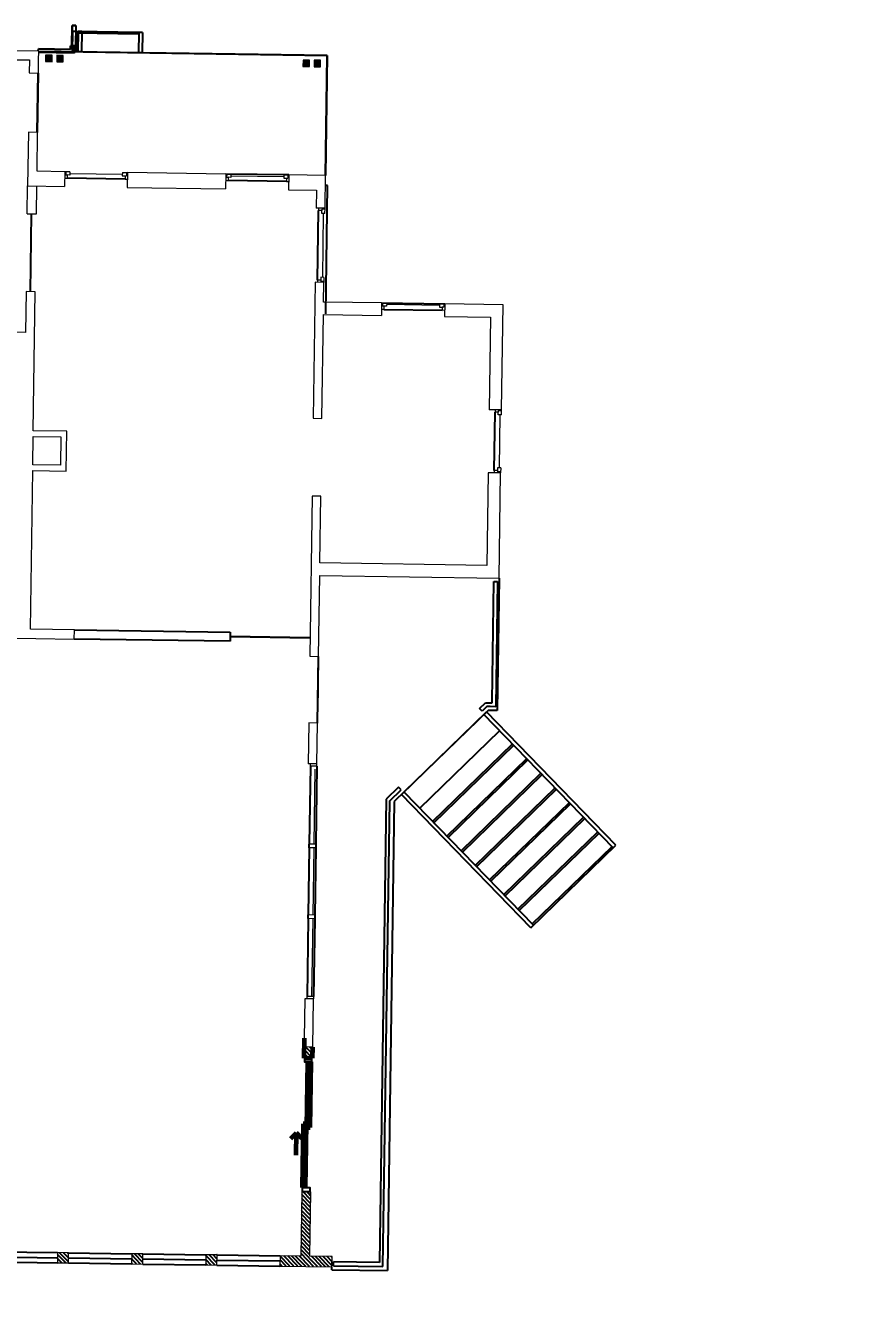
# Model space of a CAD drawing. Extents: x -13328 to 38686, y -10157 to 7853.
# Drawn here: x -7599 to -7144, y 3157 to 3841 of the extents above; entities that cross this region are included whole.
import ezdxf

# ---------------------------------------------------------------- set-up
doc = ezdxf.new("R2010")
doc.units = 0
doc.header["$LTSCALE"] = 1.5
doc.header["$MEASUREMENT"] = 0
doc.layers.get('0').update_dxf_attribs({"color": 8})
doc.layers.get('DEFPOINTS').update_dxf_attribs({"color": 11})
for name, color, linetype in [('A-AREA', 32, 'Continuous'), ('A-COLS', 52, 'Continuous'), ('A-Deck-Edge', 2, 'Continuous'), ('A-Deck-exs', 23, 'Continuous'), ('A-Deck-Guardrail', 1, 'Continuous'), ('A-FLOR', 1, 'Continuous'), ('A-Stair', 1, 'Continuous'), ('A-stairs-exs', 33, 'Continuous'), ('A-WALL-ext-exs', 2, 'Continuous'), ('A-wall-int-exs', 41, 'Continuous'), ('A-Window', 74, 'Continuous'), ('A-Window-exs', 43, 'Continuous'), ('Hatch-walls', 8, 'Continuous'), ('Layer1', 1, 'Continuous')]:
    doc.layers.add(name, color=color, linetype=linetype)
doc.layers.add('A-Wall-ext', color=6, linetype='Continuous', lineweight=18)
doc.styles.add('ROMANS', font='ROMANS.shx', dxfattribs={"width": 0.7, "oblique": 15})
doc.dimstyles.new('Dim240.0', dxfattribs={"dimscale": 240, "dimtxt": 0.125, "dimasz": 0.09375, "dimexe": 0.09375, "dimexo": 0.0625, "dimgap": 0.03125, "dimtad": 1, "dimdec": 1, "dimlfac": 0.083333, "dimzin": 0, "dimdsep": 46, "dimtxsty": 'ROMANS', "dimblk1": 'ARCHTICK', "dimblk2": 'ARCHTICK', "dimsah": 1, "dimcen": 0.09375, "dimdle": 0.09375, "dimclrd": 256, "dimclre": 256, "dimclrt": 3, "dimadec": 4, "dimazin": 0, "dimtfac": 1, "dimtdec": 1, "dimtmove": 0, "dimatfit": 3, "dimldrblk": 'ARCHTICK', "dimfxl": 1, "dimtolj": 1, "dimtzin": 0, "dimarcsym": 0})
pattern_1 = [(134.16842, (-7865.037, 3831.0003), (-1.075942, -1.0451548), [])]

# ---------------------------------------------------------------- blocks, each defined once
blk = doc.blocks.new('Top Rail Type - Top Rail_Internal_-466611-Level 1')
at = {"layer": 'A-Deck-Guardrail', "color": 8}
for p, q in [((-159.51, -71.32), (-159.51, -52.02)), ((-158.76, -52.02), (-157.51, -52.02)), ((-157.51, -52.02), (-157.51, -69.32)), ((-155.51, -71.32), (-159.51, -71.32)), ((-157.51, -69.32), (-155.51, -69.32)), ((-155.51, -69.32), (-155.51, -71.32))]:
    blk.add_line(p, q, dxfattribs=at)
blk = doc.blocks.new('Top Rail Type - Top Rail_Internal_-V5-Level 1')
at = {"layer": 'A-Deck-Guardrail', "color": 8}
for p, q in [((-159.51, -71.32), (-159.51, -52.02)), ((-158.76, -52.02), (-157.51, -52.02)), ((-157.51, -69.32), (-157.51, -52.02)), ((-155.51, -71.32), (-159.51, -71.32)), ((-155.51, -69.32), (-157.51, -69.32)), ((-155.51, -71.32), (-155.51, -69.32))]:
    blk.add_line(p, q, dxfattribs=at)
blk = doc.blocks.new('Top Rail Type - Top Rail_Internal_-491171-Level 1')
at = {"layer": 'A-Deck-Guardrail', "color": 8}
for p, q in [((-155.51, -72.02), (-155.51, -70.02)), ((-155.51, -70.02), (-144.51, -70.02)), ((-144.51, -72.02), (-155.51, -72.02)), ((-144.51, -70.02), (-144.51, -72.02))]:
    blk.add_line(p, q, dxfattribs=at)
blk = doc.blocks.new('Top Rail Type - Top Rail_Internal_-V7-Level 1')
at = {"layer": 'A-Deck-Guardrail', "color": 8}
for p, q in [((-155.51, -72.02), (-155.51, -70.02)), ((-144.51, -70.02), (-155.51, -70.02)), ((-144.51, -72.02), (-155.51, -72.02)), ((-144.51, -72.02), (-144.51, -70.02))]:
    blk.add_line(p, q, dxfattribs=at)
blk = doc.blocks.new('_ARCHTICK')
at = {"color": 0, "linetype": 'ByBlock', "const_width": 0.15}
blk.add_lwpolyline([(-0.5, -0.5), (0.5, 0.5)], dxfattribs=at)
blk = doc.blocks.new('*D139')
at = {"layer": 'DEFPOINTS', "color": 0, "transparency": 16777216}
for p in [(-7874.06, 3209.06), (-7161.11, 2773.6), (-7231.11, 2687.34)]:
    blk.add_point(p, dxfattribs=at)
at = {"layer": 'Layer1', "lineweight": -2, "transparency": 16777216}
for p, q in [((-7864.61, 3220.71), (-7789.9, 3312.79)), ((-7821.54, 3309.49), (-7143.64, 2759.42)), ((-7221.65, 2698.99), (-7146.94, 2791.07))]:
    blk.add_line(p, q, dxfattribs=at)
at = {"layer": 'Layer1', "lineweight": -2, "transparency": 16777216, "xscale": 22.5, "yscale": 22.5, "zscale": 22.5}
for p, rotation in [((-7804.07, 3295.31), 140.9430207804882), ((-7161.11, 2773.6), 320.9430207804882)]:
    blk.add_blockref('_ARCHTICK', p, dxfattribs=dict(at, rotation=rotation))
at = {"layer": 'Layer1', "color": 3, "transparency": 16777216, "insert": (-7466.62, 3054.15), "char_height": 30, "attachment_point": 5, "rotation": 320.94302, "style": 'ROMANS'}
blk.add_mtext("\\A1;69.0'", dxfattribs=at)

msp = doc.modelspace()

# ---------------------------------------------------------------- hatches: boundary and pattern name
at = {"layer": 'A-COLS'}
for points in [[(-7584.8605, 3824.9334), (-7588.3601, 3824.9842), (-7588.4109, 3821.4846), (-7584.9113, 3821.4338)], [(-7578.8611, 3824.8463), (-7582.3607, 3824.8971), (-7582.4115, 3821.3975), (-7578.9119, 3821.3467)], [(-7446.1311, 3822.2446), (-7449.6307, 3822.2954), (-7449.6815, 3818.7957), (-7446.1819, 3818.7449)], [(-7440.1317, 3822.1575), (-7443.6314, 3822.2083), (-7443.6822, 3818.7087), (-7440.1825, 3818.6579)]]:
    msp.add_hatch(color=256, dxfattribs=at).paths.add_polyline_path(points)
at = {"layer": 'Hatch-walls'}
h = msp.add_hatch(dxfattribs=at)
h.set_pattern_fill('ANSI31', color=256, scale=12, angle=89.168423)
h.set_pattern_definition(pattern_1)
h.paths.add_polyline_path([(-7444.4337, 3283.8384), (-7444.3468, 3289.8294), (-7449.0963, 3289.8983), (-7449.1832, 3283.9073)])
h = msp.add_hatch(dxfattribs=at)
h.set_pattern_fill('ANSI31', color=256, scale=12, angle=89.168423)
h.set_pattern_definition(pattern_1)
h.paths.add_polyline_path([(-7461.9976, 3177.2135), (-7462.0774, 3171.7141), (-7434.0658, 3171.3075), (-7433.986, 3176.807), (-7445.9847, 3176.9811), (-7445.4787, 3211.8459), (-7450.2282, 3211.9149), (-7450.7342, 3177.0501)])
h = msp.add_hatch(dxfattribs=at)
h.set_pattern_fill('ANSI31', color=256, scale=12, angle=89.168423)
h.set_pattern_definition(pattern_1)
h.paths.add_polyline_path([(-7581.985, 3178.9551), (-7582.0648, 3173.4557), (-7576.0654, 3173.3686), (-7575.9856, 3178.8681)])
h = msp.add_hatch(dxfattribs=at)
h.set_pattern_fill('ANSI31', color=256, scale=12, angle=89.168423)
h.set_pattern_definition(pattern_1)
h.paths.add_polyline_path([(-7541.9892, 3178.3746), (-7542.069, 3172.8752), (-7536.0696, 3172.7881), (-7535.9898, 3178.2875)])
h = msp.add_hatch(dxfattribs=at)
h.set_pattern_fill('ANSI31', color=256, scale=12, angle=89.168423)
h.set_pattern_definition(pattern_1)
h.paths.add_polyline_path([(-7501.9934, 3177.7941), (-7502.0732, 3172.2947), (-7496.0738, 3172.2076), (-7495.994, 3177.707)])

# ---------------------------------------------------------------- linework, layer by layer
at = {"layer": 'A-AREA'}
msp.add_line((-7488.8878, 3511.2575), (-7445.8924, 3510.6334), dxfattribs=at)
at = {"layer": 'A-COLS', "lineweight": 9}
for p, q in [((-7588.3601, 3824.9842), (-7588.4109, 3821.4846)), ((-7584.8605, 3824.9334), (-7588.3601, 3824.9842)), ((-7584.9113, 3821.4338), (-7584.8605, 3824.9334)), ((-7582.3607, 3824.8971), (-7582.4115, 3821.3975)), ((-7578.8611, 3824.8463), (-7582.3607, 3824.8971)), ((-7578.9119, 3821.3467), (-7578.8611, 3824.8463)), ((-7449.6307, 3822.2954), (-7449.6815, 3818.7957)), ((-7446.1311, 3822.2446), (-7449.6307, 3822.2954)), ((-7446.1819, 3818.7449), (-7446.1311, 3822.2446)), ((-7443.6314, 3822.2083), (-7443.6822, 3818.7087)), ((-7440.1317, 3822.1575), (-7443.6314, 3822.2083)), ((-7440.1825, 3818.6579), (-7440.1317, 3822.1575)), ((-7588.4109, 3821.4846), (-7584.9113, 3821.4338)), ((-7582.4115, 3821.3975), (-7578.9119, 3821.3467)), ((-7449.6815, 3818.7957), (-7446.1819, 3818.7449)), ((-7443.6822, 3818.7087), (-7440.1825, 3818.6579))]:
    msp.add_line(p, q, dxfattribs=at)
at = {"layer": 'A-Deck-Edge'}
for p, q in [((-7343.9141, 3542.8483), (-7344.9506, 3471.4344)), ((-7349.7741, 3471.5044), (-7400.4194, 3422.3082)), ((-7344.9506, 3471.4344), (-7349.7741, 3471.5044)), ((-7400.4194, 3422.3082), (-7404.0927, 3169.2408)), ((-7434.0895, 3169.6762), (-7434.0658, 3171.3075)), ((-7434.0895, 3169.6762), (-7404.0927, 3169.2408))]:
    msp.add_line(p, q, dxfattribs=at)
at = {"layer": 'A-Deck-exs'}
for p, q in [((-7592.0657, 3827.0382), (-7436.5821, 3824.7814)), ((-7436.5821, 3824.7814), (-7437.5218, 3760.0382))]:
    msp.add_line(p, q, dxfattribs=at)
at = {"layer": 'A-Deck-Guardrail'}
for p, q in [((-7347.7297, 3476.3196), (-7346.7898, 3541.0733)), ((-7346.7898, 3541.0733), (-7344.79, 3541.0443)), ((-7344.79, 3541.0443), (-7345.7717, 3473.4053)), ((-7354.4761, 3472.4866), (-7351.3455, 3475.5276)), ((-7350.5462, 3473.5158), (-7353.0825, 3471.052)), ((-7351.3455, 3475.5276), (-7347.7511, 3475.4755)), ((-7348.7705, 3473.49), (-7350.5462, 3473.5158)), ((-7345.7717, 3473.4053), (-7348.7705, 3473.49)), ((-7347.7511, 3475.4755), (-7347.7297, 3476.3196)), ((-7353.0825, 3471.052), (-7354.4761, 3472.4866)), ((-7398.1135, 3430.1247), (-7404.8259, 3423.6043)), ((-7402.8376, 3422.7475), (-7396.72, 3428.6901)), ((-7396.72, 3428.6901), (-7398.1135, 3430.1247)), ((-7404.8259, 3423.6043), (-7408.4551, 3173.5659)), ((-7406.52, 3171.5376), (-7402.8376, 3422.7475)), ((-7433.2252, 3171.9267), (-7433.1961, 3173.9279)), ((-7408.4552, 3173.5659), (-7433.1961, 3173.9264)), ((-7433.2252, 3171.9267), (-7406.52, 3171.5376))]:
    msp.add_line(p, q, dxfattribs=at)
at = {"layer": 'A-FLOR'}
for p, q in [((-7436.5821, 3824.7814), (-7573.0245, 3826.7618)), ((-7437.5218, 3760.0382), (-7436.5821, 3824.7814)), ((-7592.9506, 3783.2964), (-7592.4862, 3815.293)), ((-7436.3508, 3754.5871), (-7437.6007, 3754.6053)), ((-7437.3558, 3685.3444), (-7436.3508, 3754.5871)), ((-7596.0889, 3739.3373), (-7596.6985, 3697.3418)), ((-7445.8924, 3510.6334), (-7488.8878, 3511.2575)), ((-7441.7224, 3470.6352), (-7441.287, 3500.632)), ((-7615.9814, 3179.4486), (-7581.985, 3178.9551)), ((-7616.0612, 3173.9492), (-7582.0648, 3173.4557)), ((-7576.0654, 3173.3686), (-7542.069, 3172.8752)), ((-7575.9856, 3178.8681), (-7541.9892, 3178.3746)), ((-7536.0696, 3172.7881), (-7502.0732, 3172.2947)), ((-7535.9898, 3178.2875), (-7501.9934, 3177.7941)), ((-7496.0738, 3172.2076), (-7462.0774, 3171.7141)), ((-7495.994, 3177.707), (-7461.9976, 3177.2135))]:
    msp.add_line(p, q, dxfattribs=at)
at = {"layer": 'A-Stair', "ltscale": 0.33}
for p, q in [((-7396.5949, 3426.0233), (-7350.688, 3470.6166)), ((-7282.3613, 3397.4068), (-7352.1226, 3469.2231)), ((-7280.9268, 3398.8004), (-7350.688, 3470.6166)), ((-7386.7148, 3418.7226), (-7343.6771, 3460.5287)), ((-7379.7471, 3411.5496), (-7336.7094, 3453.3558)), ((-7379.0503, 3410.8323), (-7336.0126, 3452.6385)), ((-7372.0826, 3403.6594), (-7329.0449, 3445.4656)), ((-7371.3858, 3402.9421), (-7328.3482, 3444.7483)), ((-7364.4181, 3395.7691), (-7321.3805, 3437.5753)), ((-7363.7214, 3395.0518), (-7320.6837, 3436.858)), ((-7326.8336, 3354.2071), (-7396.5949, 3426.0233)), ((-7325.399, 3355.6006), (-7395.1603, 3427.4169)), ((-7356.7537, 3387.8789), (-7313.716, 3429.6851)), ((-7356.0569, 3387.1616), (-7313.0192, 3428.9678)), ((-7349.0892, 3379.9886), (-7306.0515, 3421.7948)), ((-7348.3924, 3379.2713), (-7305.3547, 3421.0775)), ((-7341.4247, 3372.0984), (-7298.387, 3413.9046)), ((-7340.728, 3371.3811), (-7297.6903, 3413.1873)), ((-7333.7603, 3364.2082), (-7290.7226, 3406.0143)), ((-7333.0635, 3363.4909), (-7290.0258, 3405.2971)), ((-7326.8336, 3354.2071), (-7280.9268, 3398.8004)), ((-7326.0958, 3356.3179), (-7283.0581, 3398.1241))]:
    msp.add_line(p, q, dxfattribs=at)
at = {"layer": 'A-stairs-exs'}
for p, q in [((-7573.9079, 3837.7758), (-7574.0676, 3826.7769)), ((-7571.9081, 3837.7468), (-7573.9079, 3837.7758)), ((-7571.7851, 3837.745), (-7571.9448, 3826.7461)), ((-7538.1762, 3836.257), (-7571.9227, 3836.7469)), ((-7538.1617, 3837.2569), (-7571.9081, 3837.7468)), ((-7538.1617, 3837.2569), (-7538.3213, 3826.2581)), ((-7536.1619, 3837.2279), (-7538.1617, 3837.2569)), ((-7536.1619, 3837.2279), (-7536.3216, 3826.2291))]:
    msp.add_line(p, q, dxfattribs=at)
at = {"layer": 'A-Wall-ext', "lineweight": 60}
for p, q in [((-7449.0265, 3294.7045), (-7449.1832, 3283.9073)), ((-7444.4337, 3283.8384), (-7444.3468, 3289.8294)), ((-7449.1832, 3283.9073), (-7444.4337, 3283.8384))]:
    msp.add_line(p, q, dxfattribs=at)
at = {"layer": 'A-Wall-ext'}
for p, q in [((-7450.2282, 3211.9149), (-7450.7342, 3177.0501)), ((-7445.4787, 3211.8459), (-7450.2282, 3211.9149)), ((-7445.9847, 3176.9811), (-7445.4787, 3211.8459)), ((-7461.9976, 3177.2135), (-7462.0774, 3171.7141)), ((-7450.7342, 3177.0501), (-7461.9976, 3177.2135)), ((-7433.986, 3176.807), (-7445.9847, 3176.9811)), ((-7434.0658, 3171.3075), (-7433.986, 3176.807)), ((-7462.0774, 3171.7141), (-7434.0658, 3171.3075))]:
    msp.add_line(p, q, dxfattribs=at)
for points in [[(-7576.0654, 3173.3686), (-7575.9856, 3178.8681), (-7581.985, 3178.9551), (-7582.0648, 3173.4557)], [(-7536.0696, 3172.7881), (-7535.9898, 3178.2875), (-7541.9892, 3178.3746), (-7542.069, 3172.8752)], [(-7496.0738, 3172.2076), (-7495.994, 3177.707), (-7501.9934, 3177.7941), (-7502.0732, 3172.2947)]]:
    msp.add_lwpolyline(points, close=True, dxfattribs=at)
at = {"layer": 'A-WALL-ext-exs', "lineweight": 9}
for p, q in [((-7604.3833, 3822.4665), (-7597.1341, 3822.3612)), ((-7592.0657, 3827.0382), (-7604.3144, 3827.216)), ((-7597.1341, 3822.3612), (-7597.2357, 3815.362)), ((-7592.2362, 3815.2894), (-7592.1346, 3822.2887)), ((-7592.1346, 3822.2887), (-7592.0657, 3827.0382)), ((-7597.2357, 3815.362), (-7592.2362, 3815.2894)), ((-7597.7001, 3783.3654), (-7598.121, 3754.3684)), ((-7592.7006, 3783.2928), (-7597.7001, 3783.3654)), ((-7593.0054, 3762.295), (-7592.7006, 3783.2928)), ((-7578.007, 3762.0773), (-7593.0054, 3762.295)), ((-7578.007, 3762.0773), (-7578.1231, 3754.0781)), ((-7544.2606, 3761.5875), (-7544.3767, 3753.5883)), ((-7491.2661, 3760.8183), (-7544.2606, 3761.5875)), ((-7491.2661, 3760.8183), (-7491.3822, 3752.8191)), ((-7457.2697, 3760.3248), (-7457.3858, 3752.3257)), ((-7437.5218, 3760.0382), (-7457.2697, 3760.3248)), ((-7598.121, 3754.3684), (-7578.1231, 3754.0781)), ((-7544.3767, 3753.5883), (-7491.3822, 3752.8191)), ((-7437.7789, 3742.3233), (-7437.5218, 3760.0382)), ((-7457.3858, 3752.3257), (-7442.3874, 3752.108)), ((-7442.3874, 3752.108), (-7442.5284, 3742.3923)), ((-7437.7789, 3742.3233), (-7442.5284, 3742.3923)), ((-7443.109, 3702.3965), (-7444.1734, 3629.0624)), ((-7438.3595, 3702.3275), (-7443.109, 3702.3965)), ((-7438.5132, 3691.7369), (-7438.3595, 3702.3275)), ((-7439.4239, 3628.9935), (-7438.6111, 3684.9876)), ((-7438.6111, 3684.9876), (-7407.3644, 3684.5341)), ((-7407.2665, 3691.2834), (-7438.5132, 3691.7369)), ((-7407.2665, 3691.2834), (-7407.3644, 3684.5341)), ((-7373.27, 3690.7899), (-7373.368, 3684.0406)), ((-7341.7734, 3690.3327), (-7373.27, 3690.7899)), ((-7342.597, 3633.5887), (-7341.7734, 3690.3327)), ((-7373.368, 3684.0406), (-7348.6206, 3683.6814)), ((-7348.6206, 3683.6814), (-7349.3463, 3633.6867)), ((-7342.597, 3633.5887), (-7349.3463, 3633.6867)), ((-7444.1734, 3629.0624), (-7439.4239, 3628.9935)), ((-7349.8397, 3599.6903), (-7350.5654, 3549.6955)), ((-7343.0904, 3599.5923), (-7349.8397, 3599.6903)), ((-7343.9141, 3542.8483), (-7343.0904, 3599.5923)), ((-7444.7829, 3587.0669), (-7446.0365, 3500.701)), ((-7440.0334, 3586.9979), (-7444.7829, 3587.0669)), ((-7440.5559, 3551.0017), (-7440.0334, 3586.9979)), ((-7350.5654, 3549.6955), (-7440.5559, 3551.0017)), ((-7441.287, 3500.632), (-7440.6539, 3544.2524)), ((-7440.6539, 3544.2524), (-7343.9141, 3542.8483)), ((-7446.0365, 3500.701), (-7441.287, 3500.632)), ((-7446.559, 3464.7048), (-7446.8793, 3442.6406)), ((-7441.8095, 3464.6358), (-7446.559, 3464.7048)), ((-7442.1298, 3442.5716), (-7441.8095, 3464.6358)), ((-7442.1298, 3442.5716), (-7446.8793, 3442.6406)), ((-7448.7188, 3315.9039), (-7449.0265, 3294.7045)), ((-7443.9693, 3315.835), (-7448.7188, 3315.9039)), ((-7444.3468, 3289.8294), (-7443.9693, 3315.835)), ((-7444.3468, 3289.8294), (-7449.0963, 3289.8983))]:
    msp.add_line(p, q, dxfattribs=at)
at = {"layer": 'A-WALL-ext-exs', "color": 30}
for p, q in [((-7592.7006, 3783.2928), (-7592.2362, 3815.2894)), ((-7441.8095, 3464.6358), (-7441.287, 3500.632))]:
    msp.add_line(p, q, dxfattribs=at)
at = {"layer": 'A-wall-int-exs', "lineweight": 9}
for p, q in [((-7598.3387, 3739.37), (-7598.121, 3754.3684)), ((-7593.3392, 3739.2974), (-7593.1215, 3754.2958)), ((-7598.3387, 3739.37), (-7593.3392, 3739.2974)), ((-7598.9483, 3697.3744), (-7599.2675, 3675.3767)), ((-7593.9488, 3697.3018), (-7598.9483, 3697.3744)), ((-7595.0364, 3622.3722), (-7593.9488, 3697.3018)), ((-7599.2675, 3675.3767), (-7636.5136, 3675.9173)), ((-7595.304, 3603.9367), (-7595.0817, 3619.2476)), ((-7595.0817, 3619.2476), (-7580.2083, 3619.0317)), ((-7577.0383, 3622.111), (-7595.0364, 3622.3722)), ((-7580.2083, 3619.0317), (-7580.4305, 3603.7208)), ((-7577.3512, 3600.5508), (-7577.0383, 3622.111)), ((-7580.4305, 3603.7208), (-7595.304, 3603.9367)), ((-7596.5902, 3515.321), (-7595.3493, 3600.812)), ((-7595.3493, 3600.812), (-7577.3512, 3600.5508)), ((-7572.8427, 3514.9763), (-7596.5902, 3515.321)), ((-7572.9153, 3509.9769), (-7572.8427, 3514.9763)), ((-7642.4079, 3510.9855), (-7572.9153, 3509.9769))]:
    msp.add_line(p, q, dxfattribs=at)
at = {"layer": 'A-wall-int-exs'}
for p, q in [((-7572.8427, 3514.9763), (-7488.8515, 3513.7572)), ((-7488.9241, 3508.7577), (-7572.9153, 3509.9769)), ((-7488.8515, 3513.7572), (-7488.9241, 3508.7577))]:
    msp.add_line(p, q, dxfattribs=at)
at = {"layer": 'A-Window', "lineweight": 60}
for p, q in [((-7447.2942, 3281.8442), (-7447.8075, 3246.485)), ((-7445.7577, 3246.4552), (-7445.2444, 3281.8145)), ((-7449.5283, 3248.5101), (-7450.0286, 3214.038)), ((-7447.7784, 3248.4847), (-7449.5283, 3248.5101)), ((-7448.2788, 3214.0126), (-7447.7784, 3248.4847)), ((-7456.2259, 3240.6003), (-7453.1827, 3243.5565)), ((-7453.3569, 3231.5577), (-7453.1827, 3243.5565)), ((-7450.2266, 3240.5133), (-7453.1827, 3243.5565)), ((-7447.8075, 3246.485), (-7445.7577, 3246.4552))]:
    msp.add_line(p, q, dxfattribs=at)
at = {"layer": 'A-Window'}
for p, q in [((-7447.2942, 3281.8442), (-7445.2444, 3281.8145)), ((-7450.0286, 3214.038), (-7448.2788, 3214.0126)), ((-7616.0213, 3176.6989), (-7582.0249, 3176.2054)), ((-7575.8299, 3176.1155), (-7542.0291, 3175.6249)), ((-7536.0297, 3175.5378), (-7502.0333, 3175.0444)), ((-7496.0339, 3174.9573), (-7462.0375, 3174.4638))]:
    msp.add_line(p, q, dxfattribs=at)
for points in [[(-7444.8377, 3281.844), (-7444.8087, 3283.8438), (-7448.8083, 3283.9018), (-7448.8373, 3281.9021)], [(-7445.8527, 3211.9139), (-7445.8237, 3213.9137), (-7450.0242, 3213.9746), (-7450.0533, 3211.9748)]]:
    msp.add_lwpolyline(points, close=True, dxfattribs=at)
at = {"layer": 'A-Window-exs', "lineweight": 9}
for p, q in [((-7575.2573, 3762.0374), (-7578.007, 3762.0773)), ((-7577.5071, 3762.07), (-7577.5325, 3760.3202)), ((-7577.5325, 3760.3202), (-7576.7825, 3760.3093)), ((-7576.7825, 3760.3093), (-7576.8079, 3758.5595)), ((-7575.2827, 3760.2876), (-7576.7825, 3760.3093)), ((-7575.2573, 3762.0374), (-7575.2827, 3760.2876)), ((-7575.27, 3761.1625), (-7547.023, 3760.7525)), ((-7547.0103, 3761.6274), (-7547.0357, 3759.8776)), ((-7547.0103, 3761.6274), (-7544.2606, 3761.5875)), ((-7544.7605, 3761.5947), (-7544.7859, 3759.8449)), ((-7488.5164, 3760.7784), (-7491.2661, 3760.8183)), ((-7490.7662, 3760.811), (-7490.7916, 3759.0612)), ((-7488.5164, 3760.7784), (-7488.5418, 3759.0286)), ((-7460.0194, 3760.3647), (-7460.0448, 3758.6149)), ((-7460.0194, 3760.3647), (-7457.2697, 3760.3248)), ((-7457.7697, 3760.3321), (-7457.7951, 3758.5823)), ((-7578.0578, 3758.5777), (-7576.8079, 3758.5595)), ((-7547.0357, 3759.8776), (-7544.7859, 3759.8449)), ((-7545.5358, 3759.8558), (-7545.5612, 3758.106)), ((-7545.5612, 3758.106), (-7544.3114, 3758.0878)), ((-7491.3169, 3757.3186), (-7490.0671, 3757.3005)), ((-7490.7916, 3759.0612), (-7490.0417, 3759.0503)), ((-7490.0417, 3759.0503), (-7490.0671, 3757.3005)), ((-7488.5418, 3759.0286), (-7490.0417, 3759.0503)), ((-7488.5291, 3759.9035), (-7460.0321, 3759.4898)), ((-7460.0448, 3758.6149), (-7457.7951, 3758.5823)), ((-7458.545, 3758.5932), (-7458.5704, 3756.8433)), ((-7458.5704, 3756.8433), (-7457.3205, 3756.8252)), ((-7441.2786, 3742.3741), (-7441.2967, 3741.1242)), ((-7439.5469, 3741.0988), (-7441.2967, 3741.1242)), ((-7439.5687, 3739.599), (-7439.5469, 3741.0988)), ((-7439.536, 3741.8488), (-7439.5469, 3741.0988)), ((-7437.7862, 3741.8234), (-7439.536, 3741.8488)), ((-7437.8188, 3739.5736), (-7437.7789, 3742.3233)), ((-7437.8188, 3739.5736), (-7439.5687, 3739.599)), ((-7438.6937, 3739.5863), (-7439.1945, 3705.0899)), ((-7441.8409, 3703.6282), (-7441.8591, 3702.3783)), ((-7440.0911, 3703.6028), (-7441.8409, 3703.6282)), ((-7440.0694, 3705.1026), (-7440.102, 3702.8529)), ((-7438.3522, 3702.8275), (-7440.102, 3702.8529)), ((-7438.3195, 3705.0772), (-7440.0694, 3705.1026)), ((-7438.3195, 3705.0772), (-7438.3595, 3702.3275)), ((-7406.0674, 3687.7656), (-7407.3173, 3687.7837)), ((-7404.5168, 3691.2435), (-7407.2665, 3691.2834)), ((-7406.7665, 3691.2761), (-7406.7919, 3689.5263)), ((-7404.5422, 3689.4936), (-7406.7919, 3689.5263)), ((-7406.042, 3689.5154), (-7406.0674, 3687.7656)), ((-7404.5168, 3691.2435), (-7404.5422, 3689.4936)), ((-7376.0325, 3689.9549), (-7404.5295, 3690.3685)), ((-7376.0198, 3690.8298), (-7376.0452, 3689.08)), ((-7376.0452, 3689.08), (-7374.5453, 3689.0582)), ((-7376.0198, 3690.8298), (-7373.27, 3690.7899)), ((-7374.5453, 3689.0582), (-7374.5707, 3687.3084)), ((-7373.3208, 3687.2903), (-7374.5707, 3687.3084)), ((-7373.7954, 3689.0474), (-7374.5453, 3689.0582)), ((-7373.77, 3690.7972), (-7373.7954, 3689.0474)), ((-7346.0966, 3633.6395), (-7346.1148, 3632.3896)), ((-7344.3649, 3632.3643), (-7346.1148, 3632.3896)), ((-7344.3867, 3630.8644), (-7344.3649, 3632.3643)), ((-7342.6369, 3630.839), (-7344.3867, 3630.8644)), ((-7344.3541, 3633.1142), (-7344.3649, 3632.3643)), ((-7342.6042, 3633.0888), (-7344.3541, 3633.1142)), ((-7343.5118, 3630.8517), (-7343.9254, 3602.3547)), ((-7342.6369, 3630.839), (-7342.597, 3633.5887)), ((-7346.5719, 3600.893), (-7346.5901, 3599.6431)), ((-7344.8221, 3600.8676), (-7346.5719, 3600.893)), ((-7344.8003, 3602.3674), (-7344.833, 3600.1176)), ((-7343.0832, 3600.0922), (-7344.833, 3600.1176)), ((-7343.0505, 3602.342), (-7344.8003, 3602.3674)), ((-7343.0505, 3602.342), (-7343.0904, 3599.5923)), ((-7445.6475, 3441.3726), (-7445.6294, 3442.6224)), ((-7442.1479, 3441.3218), (-7445.6475, 3441.3726)), ((-7443.6324, 3399.3389), (-7443.0446, 3439.8346)), ((-7442.1479, 3441.3218), (-7442.1298, 3442.5716)), ((-7442.7575, 3399.3262), (-7446.2571, 3399.377)), ((-7442.7865, 3397.3264), (-7446.2861, 3397.3772)), ((-7444.1875, 3361.0929), (-7443.6614, 3397.3391)), ((-7443.3416, 3359.0804), (-7446.8412, 3359.1312)), ((-7443.3126, 3361.0802), (-7446.8122, 3361.131)), ((-7444.8261, 3317.0975), (-7444.2165, 3359.0931)), ((-7447.4689, 3315.8858), (-7447.4508, 3317.1356)), ((-7443.9512, 3317.0848), (-7447.4508, 3317.1356)), ((-7443.9512, 3317.0848), (-7443.9693, 3315.835))]:
    msp.add_line(p, q, dxfattribs=at)
at = {"layer": 'A-Window-exs', "color": 8}
for p, q in [((-7457.2697, 3760.3248), (-7491.2661, 3760.8183)), ((-7545.5612, 3758.106), (-7576.8079, 3758.5595)), ((-7458.5704, 3756.8433), (-7490.0671, 3757.3005)), ((-7441.8409, 3703.6282), (-7441.2967, 3741.1242)), ((-7407.2665, 3691.2834), (-7373.27, 3690.7899)), ((-7406.0674, 3687.7656), (-7374.5707, 3687.3084)), ((-7346.5719, 3600.893), (-7346.1148, 3632.3896)), ((-7445.6475, 3441.3726), (-7446.2571, 3399.377)), ((-7442.1479, 3441.3218), (-7442.7575, 3399.3262)), ((-7446.2861, 3397.3772), (-7446.8122, 3361.131)), ((-7442.7865, 3397.3264), (-7443.3126, 3361.0802)), ((-7446.8412, 3359.1312), (-7447.4508, 3317.1356)), ((-7443.3416, 3359.0804), (-7443.9512, 3317.0848))]:
    msp.add_line(p, q, dxfattribs=at)
at = {"layer": 'A-Window-exs'}
for p, q in [((-7446.2861, 3397.3772), (-7446.2571, 3399.377)), ((-7442.7575, 3399.3262), (-7442.7865, 3397.3264)), ((-7446.8412, 3359.1312), (-7446.8122, 3361.131)), ((-7443.3126, 3361.0802), (-7443.3416, 3359.0804))]:
    msp.add_line(p, q, dxfattribs=at)

# ---------------------------------------------------------------- block references
at = {"layer": 'A-Deck-Guardrail', "rotation": 89.16842300854778}
for name, p in [('Top Rail Type - Top Rail_Internal_-491171-Level 1', (-7642.0295, 3986.5424)), ('Top Rail Type - Top Rail_Internal_-V7-Level 1', (-7642.0295, 3986.5424)), ('Top Rail Type - Top Rail_Internal_-V7-Level 1', (-7638.827, 3983.2456)), ('Top Rail Type - Top Rail_Internal_-466611-Level 1', (-7642.0295, 3986.5424)), ('Top Rail Type - Top Rail_Internal_-V5-Level 1', (-7642.0295, 3986.5424))]:
    msp.add_blockref(name, p, dxfattribs=at)

# ---------------------------------------------------------------- dimensions: what is measured, and where the dimension line sits
at = {"layer": 'Layer1'}
dim = msp.add_aligned_dim(p1=(-7874.0643, 3209.0579), p2=(-7231.1059, 2687.341), distance=111.0807, dimstyle='Dim240.0', override={"dimpost": "'"}, dxfattribs=at)
dim.commit()
dim.dimension.update_dxf_attribs({"geometry": '*D139', "text_midpoint": (-7466.6166, 3054.1461)})

doc.saveas('drawing.dxf')
